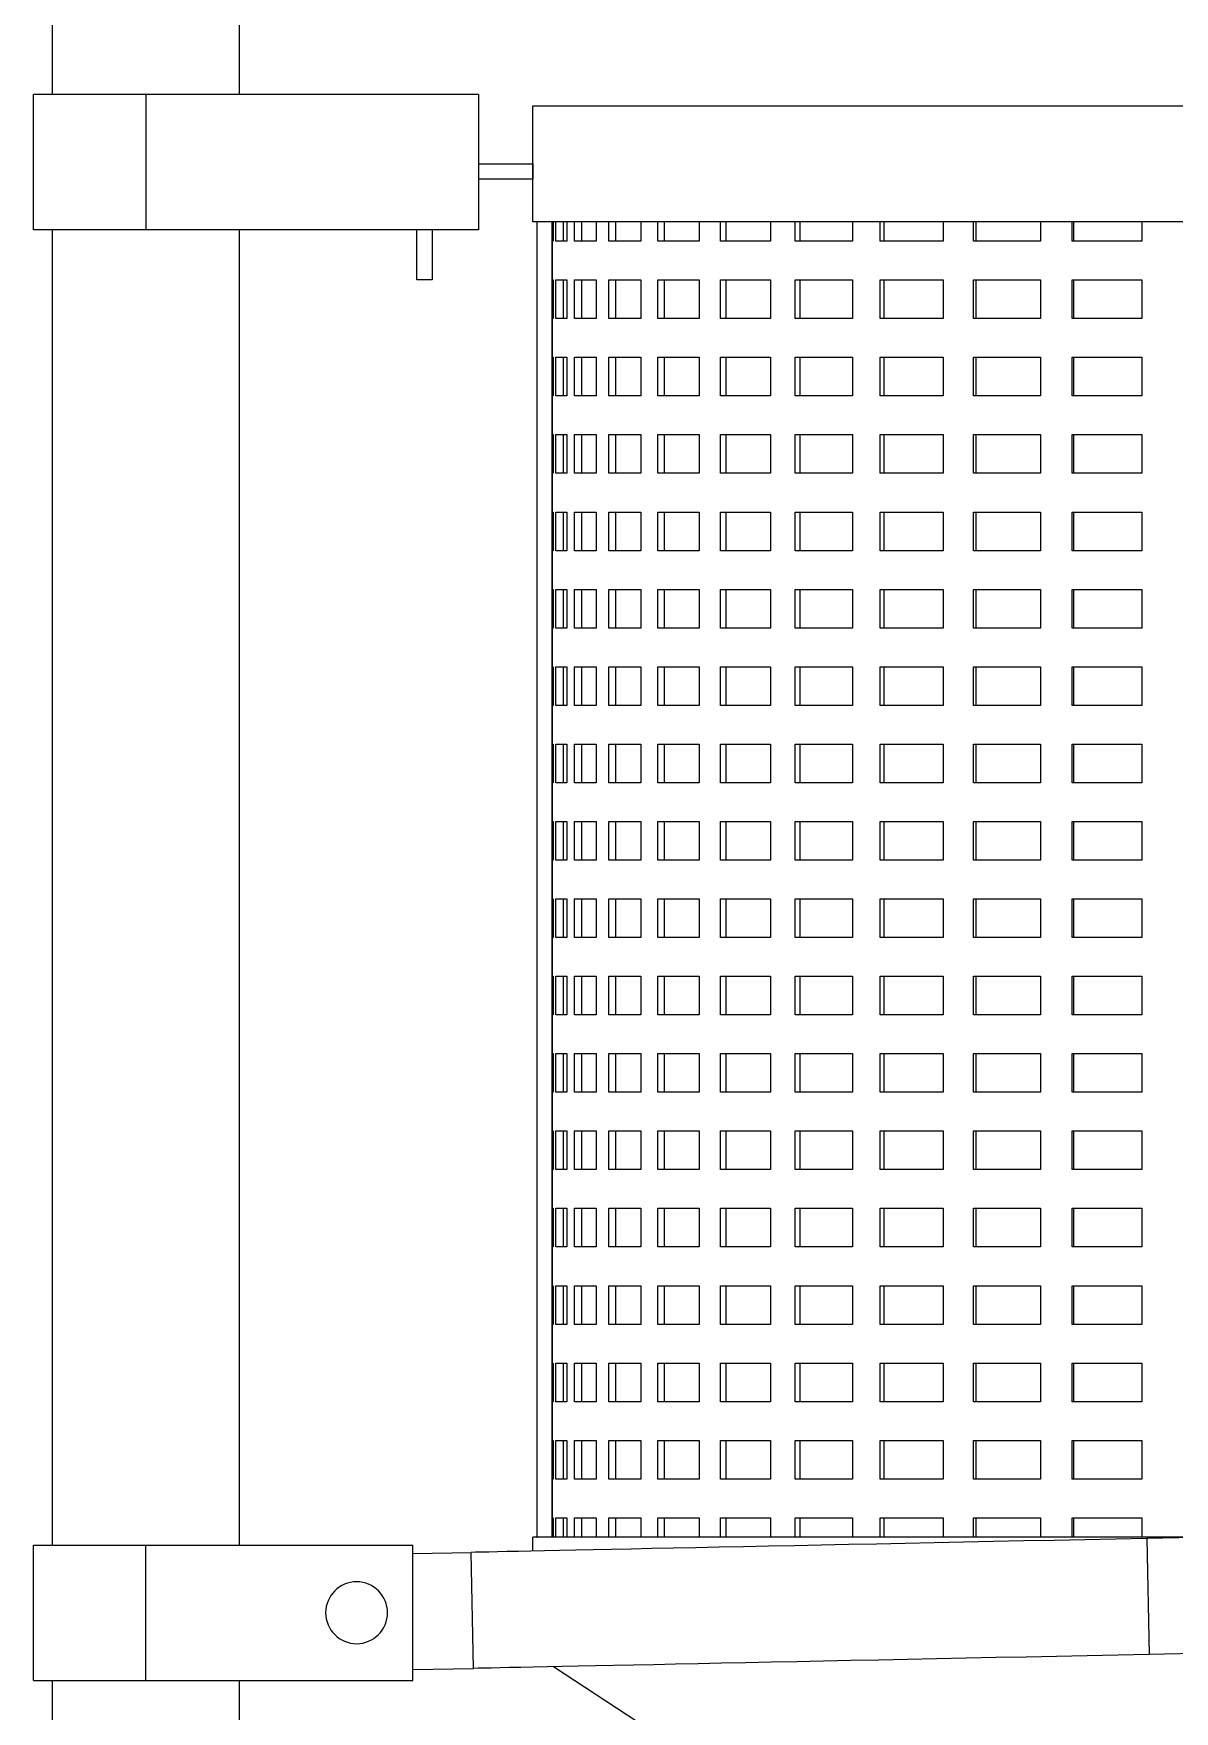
# Model space of a CAD drawing. Header units: millimetres. Extents: x 2214 to 8154, y -2115 to 2085.
# Drawn here: x 2710.8 to 3005.7, y 878.9 to 1312.6 of the extents above; entities that cross this region are included whole.
import ezdxf

# ---------------------------------------------------------------- set-up
doc = ezdxf.new("R2010")
doc.units = ezdxf.units.MM

# ---------------------------------------------------------------- blocks, each defined once
blk = doc.blocks.new('bok')
for p, q in [((1019.01, -506.35), (1019.01, -706.35)), ((1067.31, -706.35), (1067.31, -506.35)), ((957.16, -706.35), (1043.16, -706.35)), ((957.16, -706.35), (957.16, -741.35)), ((1043.16, -706.35), (1043.16, -741.35)), ((1043.16, -706.35), (1072.16, -706.35)), ((1072.16, -741.35), (1072.16, -706.35)), ((943.09, -709.3), (593.09, -709.3)), ((943.09, -739.3), (943.09, -709.3)), ((943.09, -724.3), (943.09, -724.3)), ((943.09, -724.3), (943.09, -728.3)), ((957.16, -724.3), (943.09, -724.3)), ((943.09, -728.3), (943.09, -728.3)), ((943.09, -728.3), (957.16, -728.3)), ((594.24, -739.3), (941.95, -739.3)), ((785.65, -739.3), (785.65, -744.3)), ((803.22, -744.3), (803.22, -739.3)), ((803.64, -744.3), (803.64, -739.3)), ((811.89, -739.3), (811.89, -744.3)), ((828.49, -744.3), (828.49, -739.3)), ((829.21, -744.3), (829.21, -739.3)), ((837.04, -739.3), (837.04, -744.3)), ((852.27, -744.3), (852.27, -739.3)), ((853.27, -744.3), (853.27, -739.3)), ((860.5, -739.3), (860.5, -744.3)), ((873.98, -744.3), (873.98, -739.3)), ((875.24, -744.3), (875.24, -739.3)), ((881.69, -739.3), (881.69, -744.3)), ((893.08, -744.3), (893.08, -739.3)), ((894.57, -744.3), (894.57, -739.3)), ((900.07, -739.3), (900.07, -744.3)), ((909.1, -744.3), (909.1, -739.3)), ((910.78, -744.3), (910.78, -739.3)), ((915.21, -739.3), (915.21, -744.3)), ((921.65, -744.3), (921.65, -739.3)), ((923.48, -744.3), (923.48, -739.3)), ((926.72, -739.3), (926.72, -744.3)), ((930.42, -744.3), (930.42, -739.3)), ((932.35, -744.3), (932.35, -739.3)), ((934.33, -739.3), (934.33, -744.3)), ((935.19, -744.3), (935.19, -739.3)), ((937.18, -744.3), (937.18, -739.3)), ((937.85, -739.3), (937.85, -744.3)), ((938.09, -739.3), (938.09, -1079.3)), ((938.09, -744.3), (938.09, -739.3)), ((942.09, -739.3), (941.95, -739.3)), ((942.09, -739.3), (942.09, -1079.3)), ((942.09, -739.3), (943.09, -739.3)), ((957.16, -741.35), (1043.16, -741.35)), ((969.09, -741.35), (969.09, -754.3)), ((969.09, -741.35), (969.09, -754.3)), ((973.09, -754.3), (973.09, -741.35)), ((1019.01, -741.35), (1019.01, -1081.35)), ((1043.16, -741.35), (1072.16, -741.35)), ((1067.31, -1081.35), (1067.31, -741.35)), ((785.65, -744.3), (803.64, -744.3)), ((811.89, -744.3), (829.21, -744.3)), ((837.04, -744.3), (853.27, -744.3)), ((860.5, -744.3), (875.24, -744.3)), ((881.69, -744.3), (894.57, -744.3)), ((900.07, -744.3), (910.78, -744.3)), ((915.21, -744.3), (923.48, -744.3)), ((926.72, -744.3), (932.35, -744.3)), ((934.33, -744.3), (937.18, -744.3)), ((937.85, -744.3), (938.09, -744.3)), ((938.09, -754.3), (938.09, -744.3)), ((803.64, -754.3), (785.65, -754.3)), ((785.65, -754.3), (785.65, -764.3)), ((803.22, -764.3), (803.22, -754.3)), ((803.64, -764.3), (803.64, -754.3)), ((829.21, -754.3), (811.89, -754.3)), ((811.89, -754.3), (811.89, -764.3)), ((828.49, -764.3), (828.49, -754.3)), ((829.21, -764.3), (829.21, -754.3)), ((853.27, -754.3), (837.04, -754.3)), ((837.04, -754.3), (837.04, -764.3)), ((852.27, -764.3), (852.27, -754.3)), ((853.27, -764.3), (853.27, -754.3)), ((875.24, -754.3), (860.5, -754.3)), ((860.5, -754.3), (860.5, -764.3)), ((873.98, -764.3), (873.98, -754.3)), ((875.24, -764.3), (875.24, -754.3)), ((894.57, -754.3), (881.69, -754.3)), ((881.69, -754.3), (881.69, -764.3)), ((893.08, -764.3), (893.08, -754.3)), ((894.57, -764.3), (894.57, -754.3)), ((910.78, -754.3), (900.07, -754.3)), ((900.07, -754.3), (900.07, -764.3)), ((909.1, -764.3), (909.1, -754.3)), ((910.78, -764.3), (910.78, -754.3)), ((923.48, -754.3), (915.21, -754.3)), ((915.21, -754.3), (915.21, -764.3)), ((921.65, -764.3), (921.65, -754.3)), ((923.48, -764.3), (923.48, -754.3)), ((932.35, -754.3), (926.72, -754.3)), ((926.72, -754.3), (926.72, -764.3)), ((930.42, -764.3), (930.42, -754.3)), ((932.35, -764.3), (932.35, -754.3)), ((937.18, -754.3), (934.33, -754.3)), ((934.33, -754.3), (934.33, -764.3)), ((935.19, -764.3), (935.19, -754.3)), ((937.18, -764.3), (937.18, -754.3)), ((938.09, -754.3), (937.85, -754.3)), ((937.85, -754.3), (937.85, -764.3)), ((938.09, -764.3), (938.09, -754.3)), ((969.09, -754.3), (973.09, -754.3)), ((969.09, -754.3), (969.09, -754.3)), ((785.65, -764.3), (803.64, -764.3)), ((811.89, -764.3), (829.21, -764.3)), ((837.04, -764.3), (853.27, -764.3)), ((860.5, -764.3), (875.24, -764.3)), ((881.69, -764.3), (894.57, -764.3)), ((900.07, -764.3), (910.78, -764.3)), ((915.21, -764.3), (923.48, -764.3)), ((926.72, -764.3), (932.35, -764.3)), ((934.33, -764.3), (937.18, -764.3)), ((937.85, -764.3), (938.09, -764.3)), ((938.09, -774.3), (938.09, -764.3)), ((803.64, -774.3), (785.65, -774.3)), ((785.65, -774.3), (785.65, -784.3)), ((803.22, -784.3), (803.22, -774.3)), ((803.64, -784.3), (803.64, -774.3)), ((829.21, -774.3), (811.89, -774.3)), ((811.89, -774.3), (811.89, -784.3)), ((828.49, -784.3), (828.49, -774.3)), ((829.21, -784.3), (829.21, -774.3)), ((853.27, -774.3), (837.04, -774.3)), ((837.04, -774.3), (837.04, -784.3)), ((852.27, -784.3), (852.27, -774.3)), ((853.27, -784.3), (853.27, -774.3)), ((875.24, -774.3), (860.5, -774.3)), ((860.5, -774.3), (860.5, -784.3)), ((873.98, -784.3), (873.98, -774.3)), ((875.24, -784.3), (875.24, -774.3)), ((894.57, -774.3), (881.69, -774.3)), ((881.69, -774.3), (881.69, -784.3)), ((893.08, -784.3), (893.08, -774.3)), ((894.57, -784.3), (894.57, -774.3)), ((910.78, -774.3), (900.07, -774.3)), ((900.07, -774.3), (900.07, -784.3)), ((909.1, -784.3), (909.1, -774.3)), ((910.78, -784.3), (910.78, -774.3)), ((923.48, -774.3), (915.21, -774.3)), ((915.21, -774.3), (915.21, -784.3)), ((921.65, -784.3), (921.65, -774.3)), ((923.48, -784.3), (923.48, -774.3)), ((932.35, -774.3), (926.72, -774.3)), ((926.72, -774.3), (926.72, -784.3)), ((930.42, -784.3), (930.42, -774.3)), ((932.35, -784.3), (932.35, -774.3)), ((937.18, -774.3), (934.33, -774.3)), ((934.33, -774.3), (934.33, -784.3)), ((935.19, -784.3), (935.19, -774.3)), ((937.18, -784.3), (937.18, -774.3)), ((938.09, -774.3), (937.85, -774.3)), ((937.85, -774.3), (937.85, -784.3)), ((938.09, -784.3), (938.09, -774.3)), ((785.65, -784.3), (803.64, -784.3)), ((811.89, -784.3), (829.21, -784.3)), ((837.04, -784.3), (853.27, -784.3)), ((860.5, -784.3), (875.24, -784.3)), ((881.69, -784.3), (894.57, -784.3)), ((900.07, -784.3), (910.78, -784.3)), ((915.21, -784.3), (923.48, -784.3)), ((926.72, -784.3), (932.35, -784.3)), ((934.33, -784.3), (937.18, -784.3)), ((937.85, -784.3), (938.09, -784.3)), ((938.09, -794.3), (938.09, -784.3)), ((803.64, -794.3), (785.65, -794.3)), ((785.65, -794.3), (785.65, -804.3)), ((803.22, -804.3), (803.22, -794.3)), ((803.64, -804.3), (803.64, -794.3)), ((829.21, -794.3), (811.89, -794.3)), ((811.89, -794.3), (811.89, -804.3)), ((828.49, -804.3), (828.49, -794.3)), ((829.21, -804.3), (829.21, -794.3)), ((853.27, -794.3), (837.04, -794.3)), ((837.04, -794.3), (837.04, -804.3)), ((852.27, -804.3), (852.27, -794.3)), ((853.27, -804.3), (853.27, -794.3)), ((875.24, -794.3), (860.5, -794.3)), ((860.5, -794.3), (860.5, -804.3)), ((873.98, -804.3), (873.98, -794.3)), ((875.24, -804.3), (875.24, -794.3)), ((894.57, -794.3), (881.69, -794.3)), ((881.69, -794.3), (881.69, -804.3)), ((893.08, -804.3), (893.08, -794.3)), ((894.57, -804.3), (894.57, -794.3)), ((910.78, -794.3), (900.07, -794.3)), ((900.07, -794.3), (900.07, -804.3)), ((909.1, -804.3), (909.1, -794.3)), ((910.78, -804.3), (910.78, -794.3)), ((923.48, -794.3), (915.21, -794.3)), ((915.21, -794.3), (915.21, -804.3)), ((921.65, -804.3), (921.65, -794.3)), ((923.48, -804.3), (923.48, -794.3)), ((932.35, -794.3), (926.72, -794.3)), ((926.72, -794.3), (926.72, -804.3)), ((930.42, -804.3), (930.42, -794.3)), ((932.35, -804.3), (932.35, -794.3)), ((937.18, -794.3), (934.33, -794.3)), ((934.33, -794.3), (934.33, -804.3)), ((935.19, -804.3), (935.19, -794.3)), ((937.18, -804.3), (937.18, -794.3)), ((938.09, -794.3), (937.85, -794.3)), ((937.85, -794.3), (937.85, -804.3)), ((938.09, -804.3), (938.09, -794.3)), ((785.65, -804.3), (803.64, -804.3)), ((811.89, -804.3), (829.21, -804.3)), ((837.04, -804.3), (853.27, -804.3)), ((860.5, -804.3), (875.24, -804.3)), ((881.69, -804.3), (894.57, -804.3)), ((900.07, -804.3), (910.78, -804.3)), ((915.21, -804.3), (923.48, -804.3)), ((926.72, -804.3), (932.35, -804.3)), ((934.33, -804.3), (937.18, -804.3)), ((937.85, -804.3), (938.09, -804.3)), ((938.09, -814.3), (938.09, -804.3)), ((803.64, -814.3), (785.65, -814.3)), ((785.65, -814.3), (785.65, -824.3)), ((803.22, -824.3), (803.22, -814.3)), ((803.64, -824.3), (803.64, -814.3)), ((829.21, -814.3), (811.89, -814.3)), ((811.89, -814.3), (811.89, -824.3)), ((828.49, -824.3), (828.49, -814.3)), ((829.21, -824.3), (829.21, -814.3)), ((853.27, -814.3), (837.04, -814.3)), ((837.04, -814.3), (837.04, -824.3)), ((852.27, -824.3), (852.27, -814.3)), ((853.27, -824.3), (853.27, -814.3)), ((875.24, -814.3), (860.5, -814.3)), ((860.5, -814.3), (860.5, -824.3)), ((873.98, -824.3), (873.98, -814.3)), ((875.24, -824.3), (875.24, -814.3)), ((894.57, -814.3), (881.69, -814.3)), ((881.69, -814.3), (881.69, -824.3)), ((893.08, -824.3), (893.08, -814.3)), ((894.57, -824.3), (894.57, -814.3)), ((910.78, -814.3), (900.07, -814.3)), ((900.07, -814.3), (900.07, -824.3)), ((909.1, -824.3), (909.1, -814.3)), ((910.78, -824.3), (910.78, -814.3)), ((923.48, -814.3), (915.21, -814.3)), ((915.21, -814.3), (915.21, -824.3)), ((921.65, -824.3), (921.65, -814.3)), ((923.48, -824.3), (923.48, -814.3)), ((932.35, -814.3), (926.72, -814.3)), ((926.72, -814.3), (926.72, -824.3)), ((930.42, -824.3), (930.42, -814.3)), ((932.35, -824.3), (932.35, -814.3)), ((937.18, -814.3), (934.33, -814.3)), ((934.33, -814.3), (934.33, -824.3)), ((935.19, -824.3), (935.19, -814.3)), ((937.18, -824.3), (937.18, -814.3)), ((938.09, -814.3), (937.85, -814.3)), ((937.85, -814.3), (937.85, -824.3)), ((938.09, -824.3), (938.09, -814.3)), ((785.65, -824.3), (803.64, -824.3)), ((811.89, -824.3), (829.21, -824.3)), ((837.04, -824.3), (853.27, -824.3)), ((860.5, -824.3), (875.24, -824.3)), ((881.69, -824.3), (894.57, -824.3)), ((900.07, -824.3), (910.78, -824.3)), ((915.21, -824.3), (923.48, -824.3)), ((926.72, -824.3), (932.35, -824.3)), ((934.33, -824.3), (937.18, -824.3)), ((937.85, -824.3), (938.09, -824.3)), ((938.09, -834.3), (938.09, -824.3)), ((803.64, -834.3), (785.65, -834.3)), ((785.65, -834.3), (785.65, -844.3)), ((803.22, -844.3), (803.22, -834.3)), ((803.64, -844.3), (803.64, -834.3)), ((829.21, -834.3), (811.89, -834.3)), ((811.89, -834.3), (811.89, -844.3)), ((828.49, -844.3), (828.49, -834.3)), ((829.21, -844.3), (829.21, -834.3)), ((853.27, -834.3), (837.04, -834.3)), ((837.04, -834.3), (837.04, -844.3)), ((852.27, -844.3), (852.27, -834.3)), ((853.27, -844.3), (853.27, -834.3)), ((875.24, -834.3), (860.5, -834.3)), ((860.5, -834.3), (860.5, -844.3)), ((873.98, -844.3), (873.98, -834.3)), ((875.24, -844.3), (875.24, -834.3)), ((894.57, -834.3), (881.69, -834.3)), ((881.69, -834.3), (881.69, -844.3)), ((893.08, -844.3), (893.08, -834.3)), ((894.57, -844.3), (894.57, -834.3)), ((910.78, -834.3), (900.07, -834.3)), ((900.07, -834.3), (900.07, -844.3)), ((909.1, -844.3), (909.1, -834.3)), ((910.78, -844.3), (910.78, -834.3)), ((923.48, -834.3), (915.21, -834.3)), ((915.21, -834.3), (915.21, -844.3)), ((921.65, -844.3), (921.65, -834.3)), ((923.48, -844.3), (923.48, -834.3)), ((932.35, -834.3), (926.72, -834.3)), ((926.72, -834.3), (926.72, -844.3)), ((930.42, -844.3), (930.42, -834.3)), ((932.35, -844.3), (932.35, -834.3)), ((937.18, -834.3), (934.33, -834.3)), ((934.33, -834.3), (934.33, -844.3)), ((935.19, -844.3), (935.19, -834.3)), ((937.18, -844.3), (937.18, -834.3)), ((938.09, -834.3), (937.85, -834.3)), ((937.85, -834.3), (937.85, -844.3)), ((938.09, -844.3), (938.09, -834.3)), ((785.65, -844.3), (803.64, -844.3)), ((811.89, -844.3), (829.21, -844.3)), ((837.04, -844.3), (853.27, -844.3)), ((860.5, -844.3), (875.24, -844.3)), ((881.69, -844.3), (894.57, -844.3)), ((900.07, -844.3), (910.78, -844.3)), ((915.21, -844.3), (923.48, -844.3)), ((926.72, -844.3), (932.35, -844.3)), ((934.33, -844.3), (937.18, -844.3)), ((937.85, -844.3), (938.09, -844.3)), ((938.09, -854.3), (938.09, -844.3)), ((803.64, -854.3), (785.65, -854.3)), ((785.65, -854.3), (785.65, -864.3)), ((803.22, -864.3), (803.22, -854.3)), ((803.64, -864.3), (803.64, -854.3)), ((829.21, -854.3), (811.89, -854.3)), ((811.89, -854.3), (811.89, -864.3)), ((828.49, -864.3), (828.49, -854.3)), ((829.21, -864.3), (829.21, -854.3)), ((853.27, -854.3), (837.04, -854.3)), ((837.04, -854.3), (837.04, -864.3)), ((852.27, -864.3), (852.27, -854.3)), ((853.27, -864.3), (853.27, -854.3)), ((875.24, -854.3), (860.5, -854.3)), ((860.5, -854.3), (860.5, -864.3)), ((873.98, -864.3), (873.98, -854.3)), ((875.24, -864.3), (875.24, -854.3)), ((894.57, -854.3), (881.69, -854.3)), ((881.69, -854.3), (881.69, -864.3)), ((893.08, -864.3), (893.08, -854.3)), ((894.57, -864.3), (894.57, -854.3)), ((910.78, -854.3), (900.07, -854.3)), ((900.07, -854.3), (900.07, -864.3)), ((909.1, -864.3), (909.1, -854.3)), ((910.78, -864.3), (910.78, -854.3)), ((923.48, -854.3), (915.21, -854.3)), ((915.21, -854.3), (915.21, -864.3)), ((921.65, -864.3), (921.65, -854.3)), ((923.48, -864.3), (923.48, -854.3)), ((932.35, -854.3), (926.72, -854.3)), ((926.72, -854.3), (926.72, -864.3)), ((930.42, -864.3), (930.42, -854.3)), ((932.35, -864.3), (932.35, -854.3)), ((937.18, -854.3), (934.33, -854.3)), ((934.33, -854.3), (934.33, -864.3)), ((935.19, -864.3), (935.19, -854.3)), ((937.18, -864.3), (937.18, -854.3)), ((938.09, -854.3), (937.85, -854.3)), ((937.85, -854.3), (937.85, -864.3)), ((938.09, -864.3), (938.09, -854.3)), ((785.65, -864.3), (803.64, -864.3)), ((811.89, -864.3), (829.21, -864.3)), ((837.04, -864.3), (853.27, -864.3)), ((860.5, -864.3), (875.24, -864.3)), ((881.69, -864.3), (894.57, -864.3)), ((900.07, -864.3), (910.78, -864.3)), ((915.21, -864.3), (923.48, -864.3)), ((926.72, -864.3), (932.35, -864.3)), ((934.33, -864.3), (937.18, -864.3)), ((937.85, -864.3), (938.09, -864.3)), ((938.09, -874.3), (938.09, -864.3)), ((803.64, -874.3), (785.65, -874.3)), ((785.65, -874.3), (785.65, -884.3)), ((803.22, -884.3), (803.22, -874.3)), ((803.64, -884.3), (803.64, -874.3)), ((829.21, -874.3), (811.89, -874.3)), ((811.89, -874.3), (811.89, -884.3)), ((828.49, -884.3), (828.49, -874.3)), ((829.21, -884.3), (829.21, -874.3)), ((853.27, -874.3), (837.04, -874.3)), ((837.04, -874.3), (837.04, -884.3)), ((852.27, -884.3), (852.27, -874.3)), ((853.27, -884.3), (853.27, -874.3)), ((875.24, -874.3), (860.5, -874.3)), ((860.5, -874.3), (860.5, -884.3)), ((873.98, -884.3), (873.98, -874.3)), ((875.24, -884.3), (875.24, -874.3)), ((894.57, -874.3), (881.69, -874.3)), ((881.69, -874.3), (881.69, -884.3)), ((893.08, -884.3), (893.08, -874.3)), ((894.57, -884.3), (894.57, -874.3)), ((910.78, -874.3), (900.07, -874.3)), ((900.07, -874.3), (900.07, -884.3)), ((909.1, -884.3), (909.1, -874.3)), ((910.78, -884.3), (910.78, -874.3)), ((923.48, -874.3), (915.21, -874.3)), ((915.21, -874.3), (915.21, -884.3)), ((921.65, -884.3), (921.65, -874.3)), ((923.48, -884.3), (923.48, -874.3)), ((932.35, -874.3), (926.72, -874.3)), ((926.72, -874.3), (926.72, -884.3)), ((930.42, -884.3), (930.42, -874.3)), ((932.35, -884.3), (932.35, -874.3)), ((937.18, -874.3), (934.33, -874.3)), ((934.33, -874.3), (934.33, -884.3)), ((935.19, -884.3), (935.19, -874.3)), ((937.18, -884.3), (937.18, -874.3)), ((938.09, -874.3), (937.85, -874.3)), ((937.85, -874.3), (937.85, -884.3)), ((938.09, -884.3), (938.09, -874.3)), ((785.65, -884.3), (803.64, -884.3)), ((811.89, -884.3), (829.21, -884.3)), ((837.04, -884.3), (853.27, -884.3)), ((860.5, -884.3), (875.24, -884.3)), ((881.69, -884.3), (894.57, -884.3)), ((900.07, -884.3), (910.78, -884.3)), ((915.21, -884.3), (923.48, -884.3)), ((926.72, -884.3), (932.35, -884.3)), ((934.33, -884.3), (937.18, -884.3)), ((937.85, -884.3), (938.09, -884.3)), ((938.09, -894.3), (938.09, -884.3)), ((803.64, -894.3), (785.65, -894.3)), ((785.65, -894.3), (785.65, -904.3)), ((803.22, -904.3), (803.22, -894.3)), ((803.64, -904.3), (803.64, -894.3)), ((829.21, -894.3), (811.89, -894.3)), ((811.89, -894.3), (811.89, -904.3)), ((828.49, -904.3), (828.49, -894.3)), ((829.21, -904.3), (829.21, -894.3)), ((853.27, -894.3), (837.04, -894.3)), ((837.04, -894.3), (837.04, -904.3)), ((852.27, -904.3), (852.27, -894.3)), ((853.27, -904.3), (853.27, -894.3)), ((875.24, -894.3), (860.5, -894.3)), ((860.5, -894.3), (860.5, -904.3)), ((873.98, -904.3), (873.98, -894.3)), ((875.24, -904.3), (875.24, -894.3)), ((894.57, -894.3), (881.69, -894.3)), ((881.69, -894.3), (881.69, -904.3)), ((893.08, -904.3), (893.08, -894.3)), ((894.57, -904.3), (894.57, -894.3)), ((910.78, -894.3), (900.07, -894.3)), ((900.07, -894.3), (900.07, -904.3)), ((909.1, -904.3), (909.1, -894.3)), ((910.78, -904.3), (910.78, -894.3)), ((923.48, -894.3), (915.21, -894.3)), ((915.21, -894.3), (915.21, -904.3)), ((921.65, -904.3), (921.65, -894.3)), ((923.48, -904.3), (923.48, -894.3)), ((932.35, -894.3), (926.72, -894.3)), ((926.72, -894.3), (926.72, -904.3)), ((930.42, -904.3), (930.42, -894.3)), ((932.35, -904.3), (932.35, -894.3)), ((937.18, -894.3), (934.33, -894.3)), ((934.33, -894.3), (934.33, -904.3)), ((935.19, -904.3), (935.19, -894.3)), ((937.18, -904.3), (937.18, -894.3)), ((938.09, -894.3), (937.85, -894.3)), ((937.85, -894.3), (937.85, -904.3)), ((938.09, -904.3), (938.09, -894.3)), ((785.65, -904.3), (803.64, -904.3)), ((811.89, -904.3), (829.21, -904.3)), ((837.04, -904.3), (853.27, -904.3)), ((860.5, -904.3), (875.24, -904.3)), ((881.69, -904.3), (894.57, -904.3)), ((900.07, -904.3), (910.78, -904.3)), ((915.21, -904.3), (923.48, -904.3)), ((926.72, -904.3), (932.35, -904.3)), ((934.33, -904.3), (937.18, -904.3)), ((937.85, -904.3), (938.09, -904.3)), ((938.09, -914.3), (938.09, -904.3)), ((803.64, -914.3), (785.65, -914.3)), ((785.65, -914.3), (785.65, -924.3)), ((803.22, -924.3), (803.22, -914.3)), ((803.64, -924.3), (803.64, -914.3)), ((829.21, -914.3), (811.89, -914.3)), ((811.89, -914.3), (811.89, -924.3)), ((828.49, -924.3), (828.49, -914.3)), ((829.21, -924.3), (829.21, -914.3)), ((853.27, -914.3), (837.04, -914.3)), ((837.04, -914.3), (837.04, -924.3)), ((852.27, -924.3), (852.27, -914.3)), ((853.27, -924.3), (853.27, -914.3)), ((875.24, -914.3), (860.5, -914.3)), ((860.5, -914.3), (860.5, -924.3)), ((873.98, -924.3), (873.98, -914.3)), ((875.24, -924.3), (875.24, -914.3)), ((894.57, -914.3), (881.69, -914.3)), ((881.69, -914.3), (881.69, -924.3)), ((893.08, -924.3), (893.08, -914.3)), ((894.57, -924.3), (894.57, -914.3)), ((910.78, -914.3), (900.07, -914.3)), ((900.07, -914.3), (900.07, -924.3)), ((909.1, -924.3), (909.1, -914.3)), ((910.78, -924.3), (910.78, -914.3)), ((923.48, -914.3), (915.21, -914.3)), ((915.21, -914.3), (915.21, -924.3)), ((921.65, -924.3), (921.65, -914.3)), ((923.48, -924.3), (923.48, -914.3)), ((932.35, -914.3), (926.72, -914.3)), ((926.72, -914.3), (926.72, -924.3)), ((930.42, -924.3), (930.42, -914.3)), ((932.35, -924.3), (932.35, -914.3)), ((937.18, -914.3), (934.33, -914.3)), ((934.33, -914.3), (934.33, -924.3)), ((935.19, -924.3), (935.19, -914.3)), ((937.18, -924.3), (937.18, -914.3)), ((938.09, -914.3), (937.85, -914.3)), ((937.85, -914.3), (937.85, -924.3)), ((938.09, -924.3), (938.09, -914.3)), ((785.65, -924.3), (803.64, -924.3)), ((811.89, -924.3), (829.21, -924.3)), ((837.04, -924.3), (853.27, -924.3)), ((860.5, -924.3), (875.24, -924.3)), ((881.69, -924.3), (894.57, -924.3)), ((900.07, -924.3), (910.78, -924.3)), ((915.21, -924.3), (923.48, -924.3)), ((926.72, -924.3), (932.35, -924.3)), ((934.33, -924.3), (937.18, -924.3)), ((937.85, -924.3), (938.09, -924.3)), ((938.09, -934.3), (938.09, -924.3)), ((803.64, -934.3), (785.65, -934.3)), ((785.65, -934.3), (785.65, -944.3)), ((803.22, -944.3), (803.22, -934.3)), ((803.64, -944.3), (803.64, -934.3)), ((829.21, -934.3), (811.89, -934.3)), ((811.89, -934.3), (811.89, -944.3)), ((828.49, -944.3), (828.49, -934.3)), ((829.21, -944.3), (829.21, -934.3)), ((853.27, -934.3), (837.04, -934.3)), ((837.04, -934.3), (837.04, -944.3)), ((852.27, -944.3), (852.27, -934.3)), ((853.27, -944.3), (853.27, -934.3)), ((875.24, -934.3), (860.5, -934.3)), ((860.5, -934.3), (860.5, -944.3)), ((873.98, -944.3), (873.98, -934.3)), ((875.24, -944.3), (875.24, -934.3)), ((894.57, -934.3), (881.69, -934.3)), ((881.69, -934.3), (881.69, -944.3)), ((893.08, -944.3), (893.08, -934.3)), ((894.57, -944.3), (894.57, -934.3)), ((910.78, -934.3), (900.07, -934.3)), ((900.07, -934.3), (900.07, -944.3)), ((909.1, -944.3), (909.1, -934.3)), ((910.78, -944.3), (910.78, -934.3)), ((923.48, -934.3), (915.21, -934.3)), ((915.21, -934.3), (915.21, -944.3)), ((921.65, -944.3), (921.65, -934.3)), ((923.48, -944.3), (923.48, -934.3)), ((932.35, -934.3), (926.72, -934.3)), ((926.72, -934.3), (926.72, -944.3)), ((930.42, -944.3), (930.42, -934.3)), ((932.35, -944.3), (932.35, -934.3)), ((937.18, -934.3), (934.33, -934.3)), ((934.33, -934.3), (934.33, -944.3)), ((935.19, -944.3), (935.19, -934.3)), ((937.18, -944.3), (937.18, -934.3)), ((938.09, -934.3), (937.85, -934.3)), ((937.85, -934.3), (937.85, -944.3)), ((938.09, -944.3), (938.09, -934.3)), ((785.65, -944.3), (803.64, -944.3)), ((811.89, -944.3), (829.21, -944.3)), ((837.04, -944.3), (853.27, -944.3)), ((860.5, -944.3), (875.24, -944.3)), ((881.69, -944.3), (894.57, -944.3)), ((900.07, -944.3), (910.78, -944.3)), ((915.21, -944.3), (923.48, -944.3)), ((926.72, -944.3), (932.35, -944.3)), ((934.33, -944.3), (937.18, -944.3)), ((937.85, -944.3), (938.09, -944.3)), ((938.09, -954.3), (938.09, -944.3)), ((803.64, -954.3), (785.65, -954.3)), ((785.65, -954.3), (785.65, -964.3)), ((803.22, -964.3), (803.22, -954.3)), ((803.64, -964.3), (803.64, -954.3)), ((829.21, -954.3), (811.89, -954.3)), ((811.89, -954.3), (811.89, -964.3)), ((828.49, -964.3), (828.49, -954.3)), ((829.21, -964.3), (829.21, -954.3)), ((853.27, -954.3), (837.04, -954.3)), ((837.04, -954.3), (837.04, -964.3)), ((852.27, -964.3), (852.27, -954.3)), ((853.27, -964.3), (853.27, -954.3)), ((875.24, -954.3), (860.5, -954.3)), ((860.5, -954.3), (860.5, -964.3)), ((873.98, -964.3), (873.98, -954.3)), ((875.24, -964.3), (875.24, -954.3)), ((894.57, -954.3), (881.69, -954.3)), ((881.69, -954.3), (881.69, -964.3)), ((893.08, -964.3), (893.08, -954.3)), ((894.57, -964.3), (894.57, -954.3)), ((910.78, -954.3), (900.07, -954.3)), ((900.07, -954.3), (900.07, -964.3)), ((909.1, -964.3), (909.1, -954.3)), ((910.78, -964.3), (910.78, -954.3)), ((923.48, -954.3), (915.21, -954.3)), ((915.21, -954.3), (915.21, -964.3)), ((921.65, -964.3), (921.65, -954.3)), ((923.48, -964.3), (923.48, -954.3)), ((932.35, -954.3), (926.72, -954.3)), ((926.72, -954.3), (926.72, -964.3)), ((930.42, -964.3), (930.42, -954.3)), ((932.35, -964.3), (932.35, -954.3)), ((937.18, -954.3), (934.33, -954.3)), ((934.33, -954.3), (934.33, -964.3)), ((935.19, -964.3), (935.19, -954.3)), ((937.18, -964.3), (937.18, -954.3)), ((938.09, -954.3), (937.85, -954.3)), ((937.85, -954.3), (937.85, -964.3)), ((938.09, -964.3), (938.09, -954.3)), ((785.65, -964.3), (803.64, -964.3)), ((811.89, -964.3), (829.21, -964.3)), ((837.04, -964.3), (853.27, -964.3)), ((860.5, -964.3), (875.24, -964.3)), ((881.69, -964.3), (894.57, -964.3)), ((900.07, -964.3), (910.78, -964.3)), ((915.21, -964.3), (923.48, -964.3)), ((926.72, -964.3), (932.35, -964.3)), ((934.33, -964.3), (937.18, -964.3)), ((937.85, -964.3), (938.09, -964.3)), ((938.09, -974.3), (938.09, -964.3)), ((803.64, -974.3), (785.65, -974.3)), ((785.65, -974.3), (785.65, -984.3)), ((803.22, -984.3), (803.22, -974.3)), ((803.64, -984.3), (803.64, -974.3)), ((829.21, -974.3), (811.89, -974.3)), ((811.89, -974.3), (811.89, -984.3)), ((828.49, -984.3), (828.49, -974.3)), ((829.21, -984.3), (829.21, -974.3)), ((853.27, -974.3), (837.04, -974.3)), ((837.04, -974.3), (837.04, -984.3)), ((852.27, -984.3), (852.27, -974.3)), ((853.27, -984.3), (853.27, -974.3)), ((875.24, -974.3), (860.5, -974.3)), ((860.5, -974.3), (860.5, -984.3)), ((873.98, -984.3), (873.98, -974.3)), ((875.24, -984.3), (875.24, -974.3)), ((894.57, -974.3), (881.69, -974.3)), ((881.69, -974.3), (881.69, -984.3)), ((893.08, -984.3), (893.08, -974.3)), ((894.57, -984.3), (894.57, -974.3)), ((910.78, -974.3), (900.07, -974.3)), ((900.07, -974.3), (900.07, -984.3)), ((909.1, -984.3), (909.1, -974.3)), ((910.78, -984.3), (910.78, -974.3)), ((923.48, -974.3), (915.21, -974.3)), ((915.21, -974.3), (915.21, -984.3)), ((921.65, -984.3), (921.65, -974.3)), ((923.48, -984.3), (923.48, -974.3)), ((932.35, -974.3), (926.72, -974.3)), ((926.72, -974.3), (926.72, -984.3)), ((930.42, -984.3), (930.42, -974.3)), ((932.35, -984.3), (932.35, -974.3)), ((937.18, -974.3), (934.33, -974.3)), ((934.33, -974.3), (934.33, -984.3)), ((935.19, -984.3), (935.19, -974.3)), ((937.18, -984.3), (937.18, -974.3)), ((938.09, -974.3), (937.85, -974.3)), ((937.85, -974.3), (937.85, -984.3)), ((938.09, -984.3), (938.09, -974.3)), ((785.65, -984.3), (803.64, -984.3)), ((811.89, -984.3), (829.21, -984.3)), ((837.04, -984.3), (853.27, -984.3)), ((860.5, -984.3), (875.24, -984.3)), ((881.69, -984.3), (894.57, -984.3)), ((900.07, -984.3), (910.78, -984.3)), ((915.21, -984.3), (923.48, -984.3)), ((926.72, -984.3), (932.35, -984.3)), ((934.33, -984.3), (937.18, -984.3)), ((937.85, -984.3), (938.09, -984.3)), ((938.09, -994.3), (938.09, -984.3)), ((803.64, -994.3), (785.65, -994.3)), ((785.65, -994.3), (785.65, -1004.3)), ((803.22, -1004.3), (803.22, -994.3)), ((803.64, -1004.3), (803.64, -994.3)), ((829.21, -994.3), (811.89, -994.3)), ((811.89, -994.3), (811.89, -1004.3)), ((828.49, -1004.3), (828.49, -994.3)), ((829.21, -1004.3), (829.21, -994.3)), ((853.27, -994.3), (837.04, -994.3)), ((837.04, -994.3), (837.04, -1004.3)), ((852.27, -1004.3), (852.27, -994.3)), ((853.27, -1004.3), (853.27, -994.3)), ((875.24, -994.3), (860.5, -994.3)), ((860.5, -994.3), (860.5, -1004.3)), ((873.98, -1004.3), (873.98, -994.3)), ((875.24, -1004.3), (875.24, -994.3)), ((894.57, -994.3), (881.69, -994.3)), ((881.69, -994.3), (881.69, -1004.3)), ((893.08, -1004.3), (893.08, -994.3)), ((894.57, -1004.3), (894.57, -994.3)), ((910.78, -994.3), (900.07, -994.3)), ((900.07, -994.3), (900.07, -1004.3)), ((909.1, -1004.3), (909.1, -994.3)), ((910.78, -1004.3), (910.78, -994.3)), ((923.48, -994.3), (915.21, -994.3)), ((915.21, -994.3), (915.21, -1004.3)), ((921.65, -1004.3), (921.65, -994.3)), ((923.48, -1004.3), (923.48, -994.3)), ((932.35, -994.3), (926.72, -994.3)), ((926.72, -994.3), (926.72, -1004.3)), ((930.42, -1004.3), (930.42, -994.3)), ((932.35, -1004.3), (932.35, -994.3)), ((937.18, -994.3), (934.33, -994.3)), ((934.33, -994.3), (934.33, -1004.3)), ((935.19, -1004.3), (935.19, -994.3)), ((937.18, -1004.3), (937.18, -994.3)), ((938.09, -994.3), (937.85, -994.3)), ((937.85, -994.3), (937.85, -1004.3)), ((938.09, -1004.3), (938.09, -994.3)), ((785.65, -1004.3), (803.64, -1004.3)), ((811.89, -1004.3), (829.21, -1004.3)), ((837.04, -1004.3), (853.27, -1004.3)), ((860.5, -1004.3), (875.24, -1004.3)), ((881.69, -1004.3), (894.57, -1004.3)), ((900.07, -1004.3), (910.78, -1004.3)), ((915.21, -1004.3), (923.48, -1004.3)), ((926.72, -1004.3), (932.35, -1004.3)), ((934.33, -1004.3), (937.18, -1004.3)), ((937.85, -1004.3), (938.09, -1004.3)), ((938.09, -1014.3), (938.09, -1004.3)), ((803.64, -1014.3), (785.65, -1014.3)), ((785.65, -1014.3), (785.65, -1024.3)), ((803.22, -1024.3), (803.22, -1014.3)), ((803.64, -1024.3), (803.64, -1014.3)), ((829.21, -1014.3), (811.89, -1014.3)), ((811.89, -1014.3), (811.89, -1024.3)), ((828.49, -1024.3), (828.49, -1014.3)), ((829.21, -1024.3), (829.21, -1014.3)), ((853.27, -1014.3), (837.04, -1014.3)), ((837.04, -1014.3), (837.04, -1024.3)), ((852.27, -1024.3), (852.27, -1014.3)), ((853.27, -1024.3), (853.27, -1014.3)), ((875.24, -1014.3), (860.5, -1014.3)), ((860.5, -1014.3), (860.5, -1024.3)), ((873.98, -1024.3), (873.98, -1014.3)), ((875.24, -1024.3), (875.24, -1014.3)), ((894.57, -1014.3), (881.69, -1014.3)), ((881.69, -1014.3), (881.69, -1024.3)), ((893.08, -1024.3), (893.08, -1014.3)), ((894.57, -1024.3), (894.57, -1014.3)), ((910.78, -1014.3), (900.07, -1014.3)), ((900.07, -1014.3), (900.07, -1024.3)), ((909.1, -1024.3), (909.1, -1014.3)), ((910.78, -1024.3), (910.78, -1014.3)), ((923.48, -1014.3), (915.21, -1014.3)), ((915.21, -1014.3), (915.21, -1024.3)), ((921.65, -1024.3), (921.65, -1014.3)), ((923.48, -1024.3), (923.48, -1014.3)), ((932.35, -1014.3), (926.72, -1014.3)), ((926.72, -1014.3), (926.72, -1024.3)), ((930.42, -1024.3), (930.42, -1014.3)), ((932.35, -1024.3), (932.35, -1014.3)), ((937.18, -1014.3), (934.33, -1014.3)), ((934.33, -1014.3), (934.33, -1024.3)), ((935.19, -1024.3), (935.19, -1014.3)), ((937.18, -1024.3), (937.18, -1014.3)), ((938.09, -1014.3), (937.85, -1014.3)), ((937.85, -1014.3), (937.85, -1024.3)), ((938.09, -1024.3), (938.09, -1014.3)), ((785.65, -1024.3), (803.64, -1024.3)), ((811.89, -1024.3), (829.21, -1024.3)), ((837.04, -1024.3), (853.27, -1024.3)), ((860.5, -1024.3), (875.24, -1024.3)), ((881.69, -1024.3), (894.57, -1024.3)), ((900.07, -1024.3), (910.78, -1024.3)), ((915.21, -1024.3), (923.48, -1024.3)), ((926.72, -1024.3), (932.35, -1024.3)), ((934.33, -1024.3), (937.18, -1024.3)), ((937.85, -1024.3), (938.09, -1024.3)), ((938.09, -1034.3), (938.09, -1024.3)), ((803.64, -1034.3), (785.65, -1034.3)), ((785.65, -1034.3), (785.65, -1044.3)), ((803.22, -1044.3), (803.22, -1034.3)), ((803.64, -1044.3), (803.64, -1034.3)), ((829.21, -1034.3), (811.89, -1034.3)), ((811.89, -1034.3), (811.89, -1044.3)), ((828.49, -1044.3), (828.49, -1034.3)), ((829.21, -1044.3), (829.21, -1034.3)), ((853.27, -1034.3), (837.04, -1034.3)), ((837.04, -1034.3), (837.04, -1044.3)), ((852.27, -1044.3), (852.27, -1034.3)), ((853.27, -1044.3), (853.27, -1034.3)), ((875.24, -1034.3), (860.5, -1034.3)), ((860.5, -1034.3), (860.5, -1044.3)), ((873.98, -1044.3), (873.98, -1034.3)), ((875.24, -1044.3), (875.24, -1034.3)), ((894.57, -1034.3), (881.69, -1034.3)), ((881.69, -1034.3), (881.69, -1044.3)), ((893.08, -1044.3), (893.08, -1034.3)), ((894.57, -1044.3), (894.57, -1034.3)), ((910.78, -1034.3), (900.07, -1034.3)), ((900.07, -1034.3), (900.07, -1044.3)), ((909.1, -1044.3), (909.1, -1034.3)), ((910.78, -1044.3), (910.78, -1034.3)), ((923.48, -1034.3), (915.21, -1034.3)), ((915.21, -1034.3), (915.21, -1044.3)), ((921.65, -1044.3), (921.65, -1034.3)), ((923.48, -1044.3), (923.48, -1034.3)), ((932.35, -1034.3), (926.72, -1034.3)), ((926.72, -1034.3), (926.72, -1044.3)), ((930.42, -1044.3), (930.42, -1034.3)), ((932.35, -1044.3), (932.35, -1034.3)), ((937.18, -1034.3), (934.33, -1034.3)), ((934.33, -1034.3), (934.33, -1044.3)), ((935.19, -1044.3), (935.19, -1034.3)), ((937.18, -1044.3), (937.18, -1034.3)), ((938.09, -1034.3), (937.85, -1034.3)), ((937.85, -1034.3), (937.85, -1044.3)), ((938.09, -1044.3), (938.09, -1034.3)), ((785.65, -1044.3), (803.64, -1044.3)), ((811.89, -1044.3), (829.21, -1044.3)), ((837.04, -1044.3), (853.27, -1044.3)), ((860.5, -1044.3), (875.24, -1044.3)), ((881.69, -1044.3), (894.57, -1044.3)), ((900.07, -1044.3), (910.78, -1044.3)), ((915.21, -1044.3), (923.48, -1044.3)), ((926.72, -1044.3), (932.35, -1044.3)), ((934.33, -1044.3), (937.18, -1044.3)), ((937.85, -1044.3), (938.09, -1044.3)), ((938.09, -1054.3), (938.09, -1044.3)), ((803.64, -1054.3), (785.65, -1054.3)), ((785.65, -1054.3), (785.65, -1064.3)), ((803.22, -1064.3), (803.22, -1054.3)), ((803.64, -1064.3), (803.64, -1054.3)), ((829.21, -1054.3), (811.89, -1054.3)), ((811.89, -1054.3), (811.89, -1064.3)), ((828.49, -1064.3), (828.49, -1054.3)), ((829.21, -1064.3), (829.21, -1054.3)), ((853.27, -1054.3), (837.04, -1054.3)), ((837.04, -1054.3), (837.04, -1064.3)), ((852.27, -1064.3), (852.27, -1054.3)), ((853.27, -1064.3), (853.27, -1054.3)), ((875.24, -1054.3), (860.5, -1054.3)), ((860.5, -1054.3), (860.5, -1064.3)), ((873.98, -1064.3), (873.98, -1054.3)), ((875.24, -1064.3), (875.24, -1054.3)), ((894.57, -1054.3), (881.69, -1054.3)), ((881.69, -1054.3), (881.69, -1064.3)), ((893.08, -1064.3), (893.08, -1054.3)), ((894.57, -1064.3), (894.57, -1054.3)), ((910.78, -1054.3), (900.07, -1054.3)), ((900.07, -1054.3), (900.07, -1064.3)), ((909.1, -1064.3), (909.1, -1054.3)), ((910.78, -1064.3), (910.78, -1054.3)), ((923.48, -1054.3), (915.21, -1054.3)), ((915.21, -1054.3), (915.21, -1064.3)), ((921.65, -1064.3), (921.65, -1054.3)), ((923.48, -1064.3), (923.48, -1054.3)), ((932.35, -1054.3), (926.72, -1054.3)), ((926.72, -1054.3), (926.72, -1064.3)), ((930.42, -1064.3), (930.42, -1054.3)), ((932.35, -1064.3), (932.35, -1054.3)), ((937.18, -1054.3), (934.33, -1054.3)), ((934.33, -1054.3), (934.33, -1064.3)), ((935.19, -1064.3), (935.19, -1054.3)), ((937.18, -1064.3), (937.18, -1054.3)), ((938.09, -1054.3), (937.85, -1054.3)), ((937.85, -1054.3), (937.85, -1064.3)), ((938.09, -1064.3), (938.09, -1054.3)), ((785.65, -1064.3), (803.64, -1064.3)), ((811.89, -1064.3), (829.21, -1064.3)), ((837.04, -1064.3), (853.27, -1064.3)), ((860.5, -1064.3), (875.24, -1064.3)), ((881.69, -1064.3), (894.57, -1064.3)), ((900.07, -1064.3), (910.78, -1064.3)), ((915.21, -1064.3), (923.48, -1064.3)), ((926.72, -1064.3), (932.35, -1064.3)), ((934.33, -1064.3), (937.18, -1064.3)), ((937.85, -1064.3), (938.09, -1064.3)), ((938.09, -1074.3), (938.09, -1064.3)), ((803.64, -1074.3), (785.65, -1074.3)), ((785.65, -1074.3), (785.65, -1079.3)), ((803.22, -1079.3), (803.22, -1074.3)), ((803.64, -1079.3), (803.64, -1074.3)), ((829.21, -1074.3), (811.89, -1074.3)), ((811.89, -1074.3), (811.89, -1079.3)), ((828.49, -1079.3), (828.49, -1074.3)), ((829.21, -1079.3), (829.21, -1074.3)), ((853.27, -1074.3), (837.04, -1074.3)), ((837.04, -1074.3), (837.04, -1079.3)), ((852.27, -1079.3), (852.27, -1074.3)), ((853.27, -1079.3), (853.27, -1074.3)), ((875.24, -1074.3), (860.5, -1074.3)), ((860.5, -1074.3), (860.5, -1079.3)), ((873.98, -1079.3), (873.98, -1074.3)), ((875.24, -1079.3), (875.24, -1074.3)), ((894.57, -1074.3), (881.69, -1074.3)), ((881.69, -1074.3), (881.69, -1079.3)), ((893.08, -1079.3), (893.08, -1074.3)), ((894.57, -1079.3), (894.57, -1074.3)), ((910.78, -1074.3), (900.07, -1074.3)), ((900.07, -1074.3), (900.07, -1079.3)), ((909.1, -1079.3), (909.1, -1074.3)), ((910.78, -1079.3), (910.78, -1074.3)), ((923.48, -1074.3), (915.21, -1074.3)), ((915.21, -1074.3), (915.21, -1079.3)), ((921.65, -1079.3), (921.65, -1074.3)), ((923.48, -1079.3), (923.48, -1074.3)), ((932.35, -1074.3), (926.72, -1074.3)), ((926.72, -1074.3), (926.72, -1079.3)), ((930.42, -1079.3), (930.42, -1074.3)), ((932.35, -1079.3), (932.35, -1074.3)), ((937.18, -1074.3), (934.33, -1074.3)), ((934.33, -1074.3), (934.33, -1079.3)), ((935.19, -1079.3), (935.19, -1074.3)), ((937.18, -1079.3), (937.18, -1074.3)), ((938.09, -1074.3), (937.85, -1074.3)), ((937.85, -1074.3), (937.85, -1079.3)), ((938.09, -1079.3), (938.09, -1074.3)), ((759.4, -1079.12), (784.4, -1079.64)), ((768.25, -1079.3), (941.95, -1079.3)), ((784.4, -1079.64), (783.78, -1109.63)), ((942.09, -1079.3), (941.95, -1079.3)), ((942.09, -1079.3), (943.09, -1079.3)), ((943.09, -1082.91), (943.09, -1079.3)), ((943.09, -1082.91), (943.09, -1079.3)), ((943.09, -1079.3), (943.09, -1079.3)), ((958.45, -1113.23), (959.07, -1083.24)), ((974.16, -1083.55), (959.07, -1083.24)), ((974.16, -1116.35), (974.16, -1081.35)), ((1043.16, -1081.35), (974.16, -1081.35)), ((1043.16, -1116.35), (1043.16, -1081.35)), ((1072.16, -1081.35), (1043.16, -1081.35)), ((1072.16, -1116.35), (1072.16, -1081.35)), ((758.78, -1109.11), (783.78, -1109.63)), ((974.16, -1113.56), (958.45, -1113.23)), ((1043.16, -1116.35), (974.16, -1116.35)), ((1019.01, -1116.35), (1019.01, -1347.35)), ((1072.16, -1116.35), (1043.16, -1116.35)), ((1067.31, -1347.35), (1067.31, -1116.35))]:
    blk.add_line(p, q)
at = {"flags": 128}
for points in [[(784.4, -1079.64), (792.4, -1079.8), (800.37, -1079.97), (808.31, -1080.13), (816.19, -1080.29), (824, -1080.45), (831.73, -1080.61), (839.35, -1080.77), (846.86, -1080.92), (854.24, -1081.08), (861.47, -1081.23), (868.54, -1081.37), (875.43, -1081.51), (882.14, -1081.65), (888.65, -1081.79), (894.94, -1081.92), (901, -1082.04), (906.83, -1082.16), (912.41, -1082.28), (917.72, -1082.39), (922.77, -1082.49), (927.53, -1082.59), (932, -1082.68), (936.17, -1082.77), (940.04, -1082.85), (943.58, -1082.92), (946.81, -1082.99), (949.71, -1083.05), (952.27, -1083.1), (954.49, -1083.15), (956.36, -1083.18), (957.89, -1083.22), (959.07, -1083.24)], [(783.78, -1109.63), (791.78, -1109.79), (799.76, -1109.96), (807.69, -1110.12), (815.57, -1110.29), (823.39, -1110.45), (831.11, -1110.61), (838.73, -1110.76), (846.24, -1110.92), (853.62, -1111.07), (860.85, -1111.22), (867.92, -1111.37), (874.81, -1111.51), (881.52, -1111.65), (888.03, -1111.78), (894.32, -1111.91), (900.38, -1112.04), (906.21, -1112.16), (911.79, -1112.27), (917.1, -1112.38), (922.15, -1112.48), (926.91, -1112.58), (931.38, -1112.68), (935.55, -1112.76), (939.42, -1112.84), (942.97, -1112.91), (946.19, -1112.98), (949.09, -1113.04), (951.65, -1113.09), (953.87, -1113.14), (955.74, -1113.18), (957.27, -1113.21), (958.45, -1113.23)], [(777.27, -1218.19), (859.33, -1164.3), (937.75, -1112.81)]]:
    blk.add_lwpolyline(points, dxfattribs=at)
blk.add_circle((988.66, -1098.85), 8)

msp = doc.modelspace()

# ---------------------------------------------------------------- block references
at = {"xscale": -1}
msp.add_blockref('bok', (3782.92, 2003.23), dxfattribs=at)

doc.saveas('drawing.dxf')
